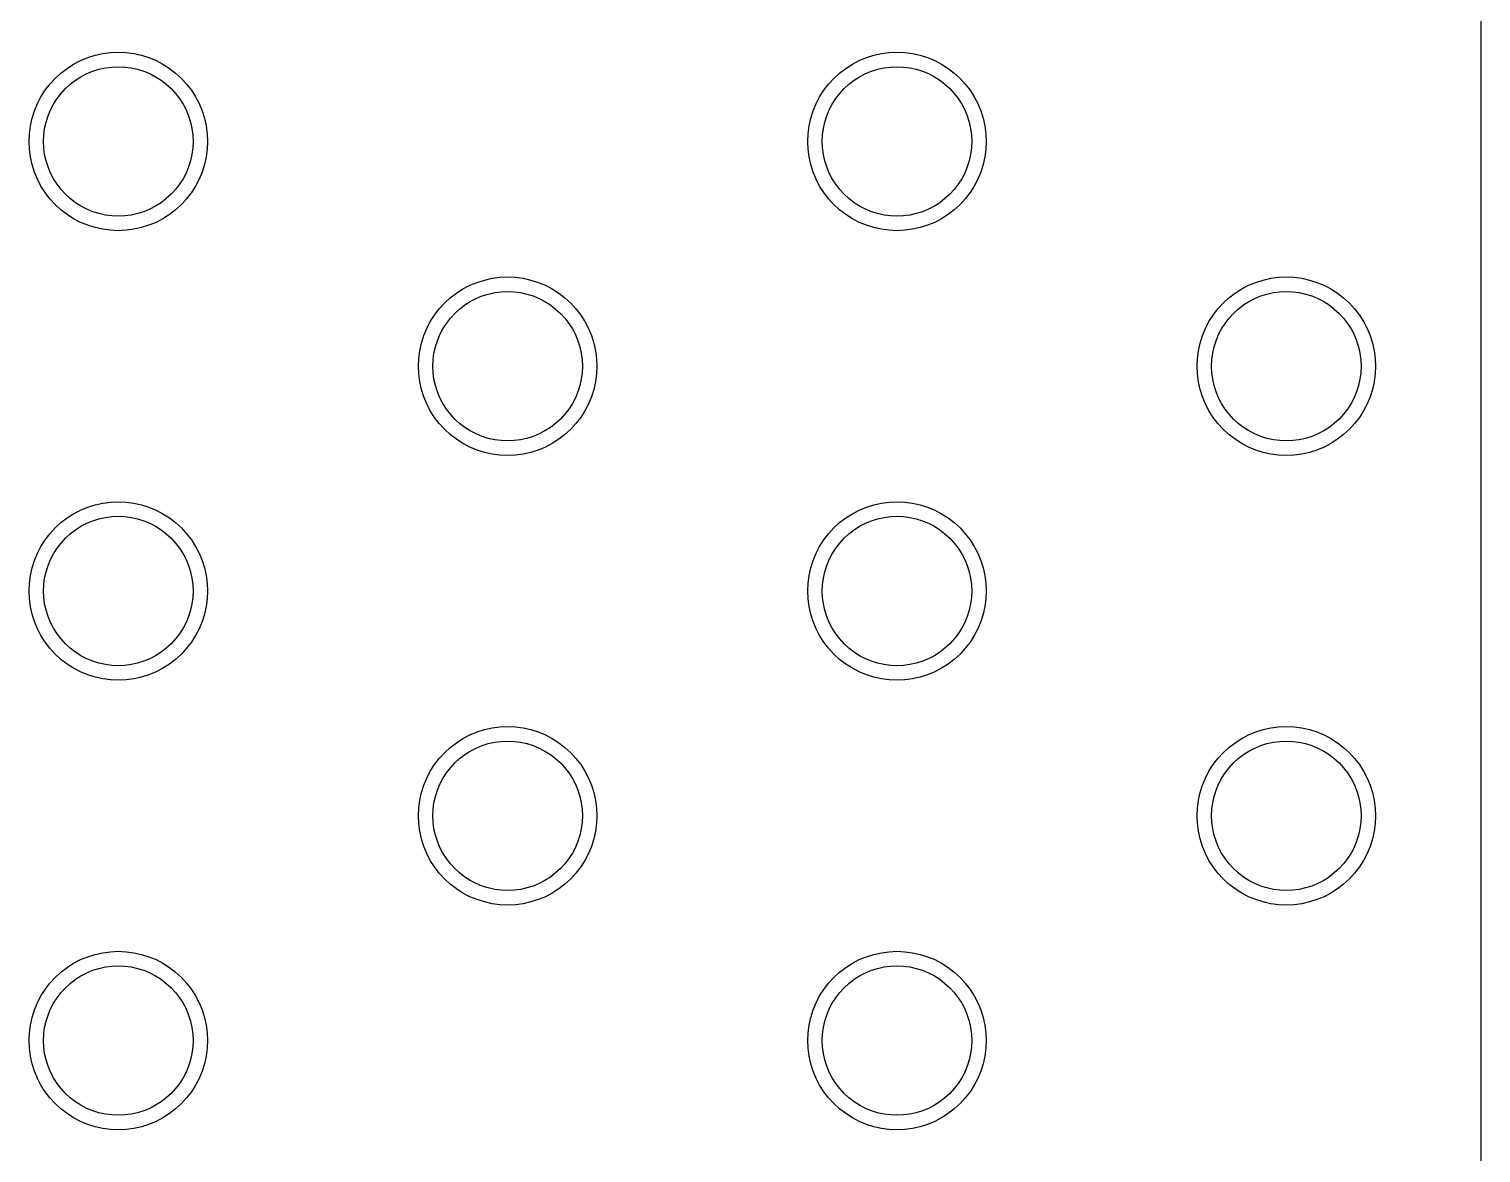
# Model space of a CAD drawing. Header units: millimetres. Extents: x 0 to 2033, y -1000001 to 3212.
# Drawn here: x 295.7 to 424.9, y 2825 to 2925 of the extents above; entities that cross this region are included whole.
import ezdxf

# ---------------------------------------------------------------- set-up
doc = ezdxf.new("R2010")
doc.units = ezdxf.units.MM
doc.layers.add('DRAWING', color=7, linetype='Continuous')

msp = doc.modelspace()

# ---------------------------------------------------------------- linework, layer by layer
at = {"layer": 'DRAWING', "linetype": 'CONTINUOUS', "true_color": 0x222222}
msp.add_line((424.92, 3135), (424.92, 335), dxfattribs=at)
at = {"layer": 'DRAWING', "linetype": 'CONTINUOUS', "true_color": 0xff1a1a}
for points in [[(311.62, 2915), (311.59, 2914.31), (311.5, 2913.62), (311.35, 2912.94), (311.14, 2912.28), (310.88, 2911.64), (310.56, 2911.03), (310.18, 2910.45), (309.76, 2909.9), (309.29, 2909.39), (308.78, 2908.92), (308.23, 2908.5), (307.65, 2908.12), (307.04, 2907.8), (306.4, 2907.54), (305.74, 2907.33), (305.06, 2907.18), (304.37, 2907.09), (303.68, 2907.06), (302.99, 2907.09), (302.3, 2907.18), (301.62, 2907.33), (300.96, 2907.54), (300.32, 2907.8), (299.71, 2908.12), (299.13, 2908.5), (298.58, 2908.92), (298.07, 2909.39), (297.6, 2909.9), (297.18, 2910.45), (296.8, 2911.03), (296.48, 2911.64), (296.22, 2912.28), (296.01, 2912.94), (295.86, 2913.62), (295.77, 2914.31), (295.74, 2915), (295.77, 2915.69), (295.86, 2916.38), (296.01, 2917.06), (296.22, 2917.72), (296.48, 2918.36), (296.8, 2918.97), (297.18, 2919.55), (297.6, 2920.1), (298.07, 2920.61), (298.58, 2921.08), (299.13, 2921.5), (299.71, 2921.88), (300.32, 2922.2), (300.96, 2922.46), (301.62, 2922.67), (302.3, 2922.82), (302.99, 2922.91), (303.68, 2922.94), (304.37, 2922.91), (305.06, 2922.82), (305.74, 2922.67), (306.4, 2922.46), (307.04, 2922.2), (307.65, 2921.88), (308.23, 2921.5), (308.78, 2921.08), (309.29, 2920.61), (309.76, 2920.1), (310.18, 2919.55), (310.56, 2918.97), (310.88, 2918.36), (311.14, 2917.72), (311.35, 2917.06), (311.5, 2916.38), (311.59, 2915.69), (311.62, 2915)], [(380.9, 2915), (380.87, 2914.31), (380.78, 2913.62), (380.63, 2912.94), (380.42, 2912.28), (380.16, 2911.64), (379.84, 2911.03), (379.46, 2910.45), (379.04, 2909.9), (378.57, 2909.39), (378.06, 2908.92), (377.51, 2908.5), (376.93, 2908.12), (376.32, 2907.8), (375.68, 2907.54), (375.02, 2907.33), (374.34, 2907.18), (373.65, 2907.09), (372.96, 2907.06), (372.27, 2907.09), (371.58, 2907.18), (370.9, 2907.33), (370.24, 2907.54), (369.6, 2907.8), (368.99, 2908.12), (368.41, 2908.5), (367.86, 2908.92), (367.35, 2909.39), (366.88, 2909.9), (366.46, 2910.45), (366.08, 2911.03), (365.76, 2911.64), (365.5, 2912.28), (365.29, 2912.94), (365.14, 2913.62), (365.05, 2914.31), (365.02, 2915), (365.05, 2915.69), (365.14, 2916.38), (365.29, 2917.06), (365.5, 2917.72), (365.76, 2918.36), (366.08, 2918.97), (366.46, 2919.55), (366.88, 2920.1), (367.35, 2920.61), (367.86, 2921.08), (368.41, 2921.5), (368.99, 2921.88), (369.6, 2922.2), (370.24, 2922.46), (370.9, 2922.67), (371.58, 2922.82), (372.27, 2922.91), (372.96, 2922.94), (373.65, 2922.91), (374.34, 2922.82), (375.02, 2922.67), (375.68, 2922.46), (376.32, 2922.2), (376.93, 2921.88), (377.51, 2921.5), (378.06, 2921.08), (378.57, 2920.61), (379.04, 2920.1), (379.46, 2919.55), (379.84, 2918.97), (380.16, 2918.36), (380.42, 2917.72), (380.63, 2917.06), (380.78, 2916.38), (380.87, 2915.69), (380.9, 2915)], [(346.26, 2895), (346.23, 2894.31), (346.14, 2893.62), (345.99, 2892.94), (345.78, 2892.28), (345.52, 2891.64), (345.2, 2891.03), (344.82, 2890.45), (344.4, 2889.9), (343.93, 2889.39), (343.42, 2888.92), (342.87, 2888.5), (342.29, 2888.12), (341.68, 2887.8), (341.04, 2887.54), (340.38, 2887.33), (339.7, 2887.18), (339.01, 2887.09), (338.32, 2887.06), (337.63, 2887.09), (336.94, 2887.18), (336.26, 2887.33), (335.6, 2887.54), (334.96, 2887.8), (334.35, 2888.12), (333.77, 2888.5), (333.22, 2888.92), (332.71, 2889.39), (332.24, 2889.9), (331.82, 2890.45), (331.44, 2891.03), (331.12, 2891.64), (330.86, 2892.28), (330.65, 2892.94), (330.5, 2893.62), (330.41, 2894.31), (330.38, 2895), (330.41, 2895.69), (330.5, 2896.38), (330.65, 2897.06), (330.86, 2897.72), (331.12, 2898.36), (331.44, 2898.97), (331.82, 2899.55), (332.24, 2900.1), (332.71, 2900.61), (333.22, 2901.08), (333.77, 2901.5), (334.35, 2901.88), (334.96, 2902.2), (335.6, 2902.46), (336.26, 2902.67), (336.94, 2902.82), (337.63, 2902.91), (338.32, 2902.94), (339.01, 2902.91), (339.7, 2902.82), (340.38, 2902.67), (341.04, 2902.46), (341.68, 2902.2), (342.29, 2901.88), (342.87, 2901.5), (343.42, 2901.08), (343.93, 2900.61), (344.4, 2900.1), (344.82, 2899.55), (345.2, 2898.97), (345.52, 2898.36), (345.78, 2897.72), (345.99, 2897.06), (346.14, 2896.38), (346.23, 2895.69), (346.26, 2895)], [(415.54, 2895), (415.51, 2894.31), (415.42, 2893.62), (415.27, 2892.94), (415.06, 2892.28), (414.8, 2891.64), (414.48, 2891.03), (414.1, 2890.45), (413.68, 2889.9), (413.21, 2889.39), (412.7, 2888.92), (412.15, 2888.5), (411.57, 2888.12), (410.96, 2887.8), (410.32, 2887.54), (409.66, 2887.33), (408.98, 2887.18), (408.29, 2887.09), (407.6, 2887.06), (406.91, 2887.09), (406.22, 2887.18), (405.54, 2887.33), (404.88, 2887.54), (404.24, 2887.8), (403.63, 2888.12), (403.05, 2888.5), (402.5, 2888.92), (401.99, 2889.39), (401.52, 2889.9), (401.1, 2890.45), (400.72, 2891.03), (400.4, 2891.64), (400.14, 2892.28), (399.93, 2892.94), (399.78, 2893.62), (399.69, 2894.31), (399.66, 2895), (399.69, 2895.69), (399.78, 2896.38), (399.93, 2897.06), (400.14, 2897.72), (400.4, 2898.36), (400.72, 2898.97), (401.1, 2899.55), (401.52, 2900.1), (401.99, 2900.61), (402.5, 2901.08), (403.05, 2901.5), (403.63, 2901.88), (404.24, 2902.2), (404.88, 2902.46), (405.54, 2902.67), (406.22, 2902.82), (406.91, 2902.91), (407.6, 2902.94), (408.29, 2902.91), (408.98, 2902.82), (409.66, 2902.67), (410.32, 2902.46), (410.96, 2902.2), (411.57, 2901.88), (412.15, 2901.5), (412.7, 2901.08), (413.21, 2900.61), (413.68, 2900.1), (414.1, 2899.55), (414.48, 2898.97), (414.8, 2898.36), (415.06, 2897.72), (415.27, 2897.06), (415.42, 2896.38), (415.51, 2895.69), (415.54, 2895)], [(311.62, 2875), (311.59, 2874.31), (311.5, 2873.62), (311.35, 2872.94), (311.14, 2872.28), (310.88, 2871.64), (310.56, 2871.03), (310.18, 2870.45), (309.76, 2869.9), (309.29, 2869.39), (308.78, 2868.92), (308.23, 2868.5), (307.65, 2868.12), (307.04, 2867.8), (306.4, 2867.54), (305.74, 2867.33), (305.06, 2867.18), (304.37, 2867.09), (303.68, 2867.06), (302.99, 2867.09), (302.3, 2867.18), (301.62, 2867.33), (300.96, 2867.54), (300.32, 2867.8), (299.71, 2868.12), (299.13, 2868.5), (298.58, 2868.92), (298.07, 2869.39), (297.6, 2869.9), (297.18, 2870.45), (296.8, 2871.03), (296.48, 2871.64), (296.22, 2872.28), (296.01, 2872.94), (295.86, 2873.62), (295.77, 2874.31), (295.74, 2875), (295.77, 2875.69), (295.86, 2876.38), (296.01, 2877.06), (296.22, 2877.72), (296.48, 2878.36), (296.8, 2878.97), (297.18, 2879.55), (297.6, 2880.1), (298.07, 2880.61), (298.58, 2881.08), (299.13, 2881.5), (299.71, 2881.88), (300.32, 2882.2), (300.96, 2882.46), (301.62, 2882.67), (302.3, 2882.82), (302.99, 2882.91), (303.68, 2882.94), (304.37, 2882.91), (305.06, 2882.82), (305.74, 2882.67), (306.4, 2882.46), (307.04, 2882.2), (307.65, 2881.88), (308.23, 2881.5), (308.78, 2881.08), (309.29, 2880.61), (309.76, 2880.1), (310.18, 2879.55), (310.56, 2878.97), (310.88, 2878.36), (311.14, 2877.72), (311.35, 2877.06), (311.5, 2876.38), (311.59, 2875.69), (311.62, 2875)], [(380.9, 2875), (380.87, 2874.31), (380.78, 2873.62), (380.63, 2872.94), (380.42, 2872.28), (380.16, 2871.64), (379.84, 2871.03), (379.46, 2870.45), (379.04, 2869.9), (378.57, 2869.39), (378.06, 2868.92), (377.51, 2868.5), (376.93, 2868.12), (376.32, 2867.8), (375.68, 2867.54), (375.02, 2867.33), (374.34, 2867.18), (373.65, 2867.09), (372.96, 2867.06), (372.27, 2867.09), (371.58, 2867.18), (370.9, 2867.33), (370.24, 2867.54), (369.6, 2867.8), (368.99, 2868.12), (368.41, 2868.5), (367.86, 2868.92), (367.35, 2869.39), (366.88, 2869.9), (366.46, 2870.45), (366.08, 2871.03), (365.76, 2871.64), (365.5, 2872.28), (365.29, 2872.94), (365.14, 2873.62), (365.05, 2874.31), (365.02, 2875), (365.05, 2875.69), (365.14, 2876.38), (365.29, 2877.06), (365.5, 2877.72), (365.76, 2878.36), (366.08, 2878.97), (366.46, 2879.55), (366.88, 2880.1), (367.35, 2880.61), (367.86, 2881.08), (368.41, 2881.5), (368.99, 2881.88), (369.6, 2882.2), (370.24, 2882.46), (370.9, 2882.67), (371.58, 2882.82), (372.27, 2882.91), (372.96, 2882.94), (373.65, 2882.91), (374.34, 2882.82), (375.02, 2882.67), (375.68, 2882.46), (376.32, 2882.2), (376.93, 2881.88), (377.51, 2881.5), (378.06, 2881.08), (378.57, 2880.61), (379.04, 2880.1), (379.46, 2879.55), (379.84, 2878.97), (380.16, 2878.36), (380.42, 2877.72), (380.63, 2877.06), (380.78, 2876.38), (380.87, 2875.69), (380.9, 2875)], [(346.26, 2855), (346.23, 2854.31), (346.14, 2853.62), (345.99, 2852.94), (345.78, 2852.28), (345.52, 2851.64), (345.2, 2851.03), (344.82, 2850.45), (344.4, 2849.9), (343.93, 2849.39), (343.42, 2848.92), (342.87, 2848.5), (342.29, 2848.12), (341.68, 2847.8), (341.04, 2847.54), (340.38, 2847.33), (339.7, 2847.18), (339.01, 2847.09), (338.32, 2847.06), (337.63, 2847.09), (336.94, 2847.18), (336.26, 2847.33), (335.6, 2847.54), (334.96, 2847.8), (334.35, 2848.12), (333.77, 2848.5), (333.22, 2848.92), (332.71, 2849.39), (332.24, 2849.9), (331.82, 2850.45), (331.44, 2851.03), (331.12, 2851.64), (330.86, 2852.28), (330.65, 2852.94), (330.5, 2853.62), (330.41, 2854.31), (330.38, 2855), (330.41, 2855.69), (330.5, 2856.38), (330.65, 2857.06), (330.86, 2857.72), (331.12, 2858.36), (331.44, 2858.97), (331.82, 2859.55), (332.24, 2860.1), (332.71, 2860.61), (333.22, 2861.08), (333.77, 2861.5), (334.35, 2861.88), (334.96, 2862.2), (335.6, 2862.46), (336.26, 2862.67), (336.94, 2862.82), (337.63, 2862.91), (338.32, 2862.94), (339.01, 2862.91), (339.7, 2862.82), (340.38, 2862.67), (341.04, 2862.46), (341.68, 2862.2), (342.29, 2861.88), (342.87, 2861.5), (343.42, 2861.08), (343.93, 2860.61), (344.4, 2860.1), (344.82, 2859.55), (345.2, 2858.97), (345.52, 2858.36), (345.78, 2857.72), (345.99, 2857.06), (346.14, 2856.38), (346.23, 2855.69), (346.26, 2855)], [(415.54, 2855), (415.51, 2854.31), (415.42, 2853.62), (415.27, 2852.94), (415.06, 2852.28), (414.8, 2851.64), (414.48, 2851.03), (414.1, 2850.45), (413.68, 2849.9), (413.21, 2849.39), (412.7, 2848.92), (412.15, 2848.5), (411.57, 2848.12), (410.96, 2847.8), (410.32, 2847.54), (409.66, 2847.33), (408.98, 2847.18), (408.29, 2847.09), (407.6, 2847.06), (406.91, 2847.09), (406.22, 2847.18), (405.54, 2847.33), (404.88, 2847.54), (404.24, 2847.8), (403.63, 2848.12), (403.05, 2848.5), (402.5, 2848.92), (401.99, 2849.39), (401.52, 2849.9), (401.1, 2850.45), (400.72, 2851.03), (400.4, 2851.64), (400.14, 2852.28), (399.93, 2852.94), (399.78, 2853.62), (399.69, 2854.31), (399.66, 2855), (399.69, 2855.69), (399.78, 2856.38), (399.93, 2857.06), (400.14, 2857.72), (400.4, 2858.36), (400.72, 2858.97), (401.1, 2859.55), (401.52, 2860.1), (401.99, 2860.61), (402.5, 2861.08), (403.05, 2861.5), (403.63, 2861.88), (404.24, 2862.2), (404.88, 2862.46), (405.54, 2862.67), (406.22, 2862.82), (406.91, 2862.91), (407.6, 2862.94), (408.29, 2862.91), (408.98, 2862.82), (409.66, 2862.67), (410.32, 2862.46), (410.96, 2862.2), (411.57, 2861.88), (412.15, 2861.5), (412.7, 2861.08), (413.21, 2860.61), (413.68, 2860.1), (414.1, 2859.55), (414.48, 2858.97), (414.8, 2858.36), (415.06, 2857.72), (415.27, 2857.06), (415.42, 2856.38), (415.51, 2855.69), (415.54, 2855)], [(311.62, 2835), (311.59, 2834.31), (311.5, 2833.62), (311.35, 2832.94), (311.14, 2832.28), (310.88, 2831.64), (310.56, 2831.03), (310.18, 2830.45), (309.76, 2829.9), (309.29, 2829.39), (308.78, 2828.92), (308.23, 2828.5), (307.65, 2828.12), (307.04, 2827.8), (306.4, 2827.54), (305.74, 2827.33), (305.06, 2827.18), (304.37, 2827.09), (303.68, 2827.06), (302.99, 2827.09), (302.3, 2827.18), (301.62, 2827.33), (300.96, 2827.54), (300.32, 2827.8), (299.71, 2828.12), (299.13, 2828.5), (298.58, 2828.92), (298.07, 2829.39), (297.6, 2829.9), (297.18, 2830.45), (296.8, 2831.03), (296.48, 2831.64), (296.22, 2832.28), (296.01, 2832.94), (295.86, 2833.62), (295.77, 2834.31), (295.74, 2835), (295.77, 2835.69), (295.86, 2836.38), (296.01, 2837.06), (296.22, 2837.72), (296.48, 2838.36), (296.8, 2838.97), (297.18, 2839.55), (297.6, 2840.1), (298.07, 2840.61), (298.58, 2841.08), (299.13, 2841.5), (299.71, 2841.88), (300.32, 2842.2), (300.96, 2842.46), (301.62, 2842.67), (302.3, 2842.82), (302.99, 2842.91), (303.68, 2842.94), (304.37, 2842.91), (305.06, 2842.82), (305.74, 2842.67), (306.4, 2842.46), (307.04, 2842.2), (307.65, 2841.88), (308.23, 2841.5), (308.78, 2841.08), (309.29, 2840.61), (309.76, 2840.1), (310.18, 2839.55), (310.56, 2838.97), (310.88, 2838.36), (311.14, 2837.72), (311.35, 2837.06), (311.5, 2836.38), (311.59, 2835.69), (311.62, 2835)], [(380.9, 2835), (380.87, 2834.31), (380.78, 2833.62), (380.63, 2832.94), (380.42, 2832.28), (380.16, 2831.64), (379.84, 2831.03), (379.46, 2830.45), (379.04, 2829.9), (378.57, 2829.39), (378.06, 2828.92), (377.51, 2828.5), (376.93, 2828.12), (376.32, 2827.8), (375.68, 2827.54), (375.02, 2827.33), (374.34, 2827.18), (373.65, 2827.09), (372.96, 2827.06), (372.27, 2827.09), (371.58, 2827.18), (370.9, 2827.33), (370.24, 2827.54), (369.6, 2827.8), (368.99, 2828.12), (368.41, 2828.5), (367.86, 2828.92), (367.35, 2829.39), (366.88, 2829.9), (366.46, 2830.45), (366.08, 2831.03), (365.76, 2831.64), (365.5, 2832.28), (365.29, 2832.94), (365.14, 2833.62), (365.05, 2834.31), (365.02, 2835), (365.05, 2835.69), (365.14, 2836.38), (365.29, 2837.06), (365.5, 2837.72), (365.76, 2838.36), (366.08, 2838.97), (366.46, 2839.55), (366.88, 2840.1), (367.35, 2840.61), (367.86, 2841.08), (368.41, 2841.5), (368.99, 2841.88), (369.6, 2842.2), (370.24, 2842.46), (370.9, 2842.67), (371.58, 2842.82), (372.27, 2842.91), (372.96, 2842.94), (373.65, 2842.91), (374.34, 2842.82), (375.02, 2842.67), (375.68, 2842.46), (376.32, 2842.2), (376.93, 2841.88), (377.51, 2841.5), (378.06, 2841.08), (378.57, 2840.61), (379.04, 2840.1), (379.46, 2839.55), (379.84, 2838.97), (380.16, 2838.36), (380.42, 2837.72), (380.63, 2837.06), (380.78, 2836.38), (380.87, 2835.69), (380.9, 2835)]]:
    msp.add_lwpolyline(points, close=True, dxfattribs=at)
at = {"layer": 'DRAWING', "linetype": 'CONTINUOUS', "true_color": 0x111111}
for points in [[(310.33, 2915), (310.3, 2914.42), (310.23, 2913.85), (310.1, 2913.28), (309.93, 2912.73), (309.71, 2912.19), (309.44, 2911.68), (309.13, 2911.19), (308.77, 2910.73), (308.38, 2910.3), (307.95, 2909.91), (307.49, 2909.55), (307, 2909.24), (306.49, 2908.97), (305.95, 2908.75), (305.4, 2908.58), (304.83, 2908.45), (304.26, 2908.38), (303.68, 2908.35), (303.1, 2908.38), (302.53, 2908.45), (301.96, 2908.58), (301.41, 2908.75), (300.87, 2908.97), (300.36, 2909.24), (299.87, 2909.55), (299.41, 2909.91), (298.98, 2910.3), (298.59, 2910.73), (298.23, 2911.19), (297.92, 2911.68), (297.65, 2912.19), (297.43, 2912.73), (297.26, 2913.28), (297.13, 2913.85), (297.06, 2914.42), (297.03, 2915), (297.06, 2915.58), (297.13, 2916.15), (297.26, 2916.72), (297.43, 2917.27), (297.65, 2917.81), (297.92, 2918.32), (298.23, 2918.81), (298.59, 2919.27), (298.98, 2919.7), (299.41, 2920.09), (299.87, 2920.45), (300.36, 2920.76), (300.87, 2921.03), (301.41, 2921.25), (301.96, 2921.42), (302.53, 2921.55), (303.1, 2921.62), (303.68, 2921.65), (304.26, 2921.62), (304.83, 2921.55), (305.4, 2921.42), (305.95, 2921.25), (306.49, 2921.03), (307, 2920.76), (307.49, 2920.45), (307.95, 2920.09), (308.38, 2919.7), (308.77, 2919.27), (309.13, 2918.81), (309.44, 2918.32), (309.71, 2917.81), (309.93, 2917.27), (310.1, 2916.72), (310.23, 2916.15), (310.3, 2915.58), (310.33, 2915)], [(379.61, 2915), (379.58, 2914.42), (379.51, 2913.85), (379.38, 2913.28), (379.21, 2912.73), (378.99, 2912.19), (378.72, 2911.68), (378.41, 2911.19), (378.05, 2910.73), (377.66, 2910.3), (377.23, 2909.91), (376.77, 2909.55), (376.29, 2909.24), (375.77, 2908.97), (375.23, 2908.75), (374.68, 2908.58), (374.11, 2908.45), (373.54, 2908.38), (372.96, 2908.35), (372.38, 2908.38), (371.81, 2908.45), (371.24, 2908.58), (370.69, 2908.75), (370.15, 2908.97), (369.64, 2909.24), (369.15, 2909.55), (368.69, 2909.91), (368.26, 2910.3), (367.87, 2910.73), (367.51, 2911.19), (367.2, 2911.68), (366.93, 2912.19), (366.71, 2912.73), (366.54, 2913.28), (366.41, 2913.85), (366.34, 2914.42), (366.31, 2915), (366.34, 2915.58), (366.41, 2916.15), (366.54, 2916.72), (366.71, 2917.27), (366.93, 2917.81), (367.2, 2918.32), (367.51, 2918.81), (367.87, 2919.27), (368.26, 2919.7), (368.69, 2920.09), (369.15, 2920.45), (369.64, 2920.76), (370.15, 2921.03), (370.69, 2921.25), (371.24, 2921.42), (371.81, 2921.55), (372.38, 2921.62), (372.96, 2921.65), (373.54, 2921.62), (374.11, 2921.55), (374.68, 2921.42), (375.23, 2921.25), (375.77, 2921.03), (376.29, 2920.76), (376.77, 2920.45), (377.23, 2920.09), (377.66, 2919.7), (378.05, 2919.27), (378.41, 2918.81), (378.72, 2918.32), (378.99, 2917.81), (379.21, 2917.27), (379.38, 2916.72), (379.51, 2916.15), (379.58, 2915.58), (379.61, 2915)], [(344.97, 2895), (344.94, 2894.42), (344.87, 2893.85), (344.74, 2893.28), (344.57, 2892.73), (344.35, 2892.19), (344.08, 2891.68), (343.77, 2891.19), (343.41, 2890.73), (343.02, 2890.3), (342.59, 2889.91), (342.13, 2889.55), (341.64, 2889.24), (341.13, 2888.97), (340.59, 2888.75), (340.04, 2888.58), (339.47, 2888.45), (338.9, 2888.38), (338.32, 2888.35), (337.74, 2888.38), (337.17, 2888.45), (336.6, 2888.58), (336.05, 2888.75), (335.51, 2888.97), (335, 2889.24), (334.51, 2889.55), (334.05, 2889.91), (333.62, 2890.3), (333.23, 2890.73), (332.87, 2891.19), (332.56, 2891.68), (332.29, 2892.19), (332.07, 2892.73), (331.9, 2893.28), (331.77, 2893.85), (331.7, 2894.42), (331.67, 2895), (331.7, 2895.58), (331.77, 2896.15), (331.9, 2896.72), (332.07, 2897.27), (332.29, 2897.81), (332.56, 2898.32), (332.87, 2898.81), (333.23, 2899.27), (333.62, 2899.7), (334.05, 2900.09), (334.51, 2900.45), (335, 2900.76), (335.51, 2901.03), (336.05, 2901.25), (336.6, 2901.42), (337.17, 2901.55), (337.74, 2901.62), (338.32, 2901.65), (338.9, 2901.62), (339.47, 2901.55), (340.04, 2901.42), (340.59, 2901.25), (341.13, 2901.03), (341.64, 2900.76), (342.13, 2900.45), (342.59, 2900.09), (343.02, 2899.7), (343.41, 2899.27), (343.77, 2898.81), (344.08, 2898.32), (344.35, 2897.81), (344.57, 2897.27), (344.74, 2896.72), (344.87, 2896.15), (344.94, 2895.58), (344.97, 2895)], [(414.25, 2895), (414.22, 2894.42), (414.15, 2893.85), (414.02, 2893.28), (413.85, 2892.73), (413.63, 2892.19), (413.36, 2891.68), (413.05, 2891.19), (412.69, 2890.73), (412.3, 2890.3), (411.87, 2889.91), (411.41, 2889.55), (410.93, 2889.24), (410.41, 2888.97), (409.87, 2888.75), (409.32, 2888.58), (408.75, 2888.45), (408.18, 2888.38), (407.6, 2888.35), (407.02, 2888.38), (406.45, 2888.45), (405.88, 2888.58), (405.33, 2888.75), (404.79, 2888.97), (404.28, 2889.24), (403.79, 2889.55), (403.33, 2889.91), (402.9, 2890.3), (402.51, 2890.73), (402.15, 2891.19), (401.84, 2891.68), (401.57, 2892.19), (401.35, 2892.73), (401.18, 2893.28), (401.05, 2893.85), (400.98, 2894.42), (400.95, 2895), (400.98, 2895.58), (401.05, 2896.15), (401.18, 2896.72), (401.35, 2897.27), (401.57, 2897.81), (401.84, 2898.32), (402.15, 2898.81), (402.51, 2899.27), (402.9, 2899.7), (403.33, 2900.09), (403.79, 2900.45), (404.28, 2900.76), (404.79, 2901.03), (405.33, 2901.25), (405.88, 2901.42), (406.45, 2901.55), (407.02, 2901.62), (407.6, 2901.65), (408.18, 2901.62), (408.75, 2901.55), (409.32, 2901.42), (409.87, 2901.25), (410.41, 2901.03), (410.93, 2900.76), (411.41, 2900.45), (411.87, 2900.09), (412.3, 2899.7), (412.69, 2899.27), (413.05, 2898.81), (413.36, 2898.32), (413.63, 2897.81), (413.85, 2897.27), (414.02, 2896.72), (414.15, 2896.15), (414.22, 2895.58), (414.25, 2895)], [(310.33, 2875), (310.3, 2874.42), (310.23, 2873.85), (310.1, 2873.28), (309.93, 2872.73), (309.71, 2872.19), (309.44, 2871.68), (309.13, 2871.19), (308.77, 2870.73), (308.38, 2870.3), (307.95, 2869.91), (307.49, 2869.55), (307, 2869.24), (306.49, 2868.97), (305.95, 2868.75), (305.4, 2868.58), (304.83, 2868.45), (304.26, 2868.38), (303.68, 2868.35), (303.1, 2868.38), (302.53, 2868.45), (301.96, 2868.58), (301.41, 2868.75), (300.87, 2868.97), (300.36, 2869.24), (299.87, 2869.55), (299.41, 2869.91), (298.98, 2870.3), (298.59, 2870.73), (298.23, 2871.19), (297.92, 2871.68), (297.65, 2872.19), (297.43, 2872.73), (297.26, 2873.28), (297.13, 2873.85), (297.06, 2874.42), (297.03, 2875), (297.06, 2875.58), (297.13, 2876.15), (297.26, 2876.72), (297.43, 2877.27), (297.65, 2877.81), (297.92, 2878.32), (298.23, 2878.81), (298.59, 2879.27), (298.98, 2879.7), (299.41, 2880.09), (299.87, 2880.45), (300.36, 2880.76), (300.87, 2881.03), (301.41, 2881.25), (301.96, 2881.42), (302.53, 2881.55), (303.1, 2881.62), (303.68, 2881.65), (304.26, 2881.62), (304.83, 2881.55), (305.4, 2881.42), (305.95, 2881.25), (306.49, 2881.03), (307, 2880.76), (307.49, 2880.45), (307.95, 2880.09), (308.38, 2879.7), (308.77, 2879.27), (309.13, 2878.81), (309.44, 2878.32), (309.71, 2877.81), (309.93, 2877.27), (310.1, 2876.72), (310.23, 2876.15), (310.3, 2875.58), (310.33, 2875)], [(379.61, 2875), (379.58, 2874.42), (379.51, 2873.85), (379.38, 2873.28), (379.21, 2872.73), (378.99, 2872.19), (378.72, 2871.68), (378.41, 2871.19), (378.05, 2870.73), (377.66, 2870.3), (377.23, 2869.91), (376.77, 2869.55), (376.29, 2869.24), (375.77, 2868.97), (375.23, 2868.75), (374.68, 2868.58), (374.11, 2868.45), (373.54, 2868.38), (372.96, 2868.35), (372.38, 2868.38), (371.81, 2868.45), (371.24, 2868.58), (370.69, 2868.75), (370.15, 2868.97), (369.64, 2869.24), (369.15, 2869.55), (368.69, 2869.91), (368.26, 2870.3), (367.87, 2870.73), (367.51, 2871.19), (367.2, 2871.68), (366.93, 2872.19), (366.71, 2872.73), (366.54, 2873.28), (366.41, 2873.85), (366.34, 2874.42), (366.31, 2875), (366.34, 2875.58), (366.41, 2876.15), (366.54, 2876.72), (366.71, 2877.27), (366.93, 2877.81), (367.2, 2878.32), (367.51, 2878.81), (367.87, 2879.27), (368.26, 2879.7), (368.69, 2880.09), (369.15, 2880.45), (369.64, 2880.76), (370.15, 2881.03), (370.69, 2881.25), (371.24, 2881.42), (371.81, 2881.55), (372.38, 2881.62), (372.96, 2881.65), (373.54, 2881.62), (374.11, 2881.55), (374.68, 2881.42), (375.23, 2881.25), (375.77, 2881.03), (376.29, 2880.76), (376.77, 2880.45), (377.23, 2880.09), (377.66, 2879.7), (378.05, 2879.27), (378.41, 2878.81), (378.72, 2878.32), (378.99, 2877.81), (379.21, 2877.27), (379.38, 2876.72), (379.51, 2876.15), (379.58, 2875.58), (379.61, 2875)], [(344.97, 2855), (344.94, 2854.42), (344.87, 2853.85), (344.74, 2853.28), (344.57, 2852.73), (344.35, 2852.19), (344.08, 2851.68), (343.77, 2851.19), (343.41, 2850.73), (343.02, 2850.3), (342.59, 2849.91), (342.13, 2849.55), (341.64, 2849.24), (341.13, 2848.97), (340.59, 2848.75), (340.04, 2848.58), (339.47, 2848.45), (338.9, 2848.38), (338.32, 2848.35), (337.74, 2848.38), (337.17, 2848.45), (336.6, 2848.58), (336.05, 2848.75), (335.51, 2848.97), (335, 2849.24), (334.51, 2849.55), (334.05, 2849.91), (333.62, 2850.3), (333.23, 2850.73), (332.87, 2851.19), (332.56, 2851.68), (332.29, 2852.19), (332.07, 2852.73), (331.9, 2853.28), (331.77, 2853.85), (331.7, 2854.42), (331.67, 2855), (331.7, 2855.58), (331.77, 2856.15), (331.9, 2856.72), (332.07, 2857.27), (332.29, 2857.81), (332.56, 2858.32), (332.87, 2858.81), (333.23, 2859.27), (333.62, 2859.7), (334.05, 2860.09), (334.51, 2860.45), (335, 2860.76), (335.51, 2861.03), (336.05, 2861.25), (336.6, 2861.42), (337.17, 2861.55), (337.74, 2861.62), (338.32, 2861.65), (338.9, 2861.62), (339.47, 2861.55), (340.04, 2861.42), (340.59, 2861.25), (341.13, 2861.03), (341.64, 2860.76), (342.13, 2860.45), (342.59, 2860.09), (343.02, 2859.7), (343.41, 2859.27), (343.77, 2858.81), (344.08, 2858.32), (344.35, 2857.81), (344.57, 2857.27), (344.74, 2856.72), (344.87, 2856.15), (344.94, 2855.58), (344.97, 2855)], [(414.25, 2855), (414.22, 2854.42), (414.15, 2853.85), (414.02, 2853.28), (413.85, 2852.73), (413.63, 2852.19), (413.36, 2851.68), (413.05, 2851.19), (412.69, 2850.73), (412.3, 2850.3), (411.87, 2849.91), (411.41, 2849.55), (410.93, 2849.24), (410.41, 2848.97), (409.87, 2848.75), (409.32, 2848.58), (408.75, 2848.45), (408.18, 2848.38), (407.6, 2848.35), (407.02, 2848.38), (406.45, 2848.45), (405.88, 2848.58), (405.33, 2848.75), (404.79, 2848.97), (404.28, 2849.24), (403.79, 2849.55), (403.33, 2849.91), (402.9, 2850.3), (402.51, 2850.73), (402.15, 2851.19), (401.84, 2851.68), (401.57, 2852.19), (401.35, 2852.73), (401.18, 2853.28), (401.05, 2853.85), (400.98, 2854.42), (400.95, 2855), (400.98, 2855.58), (401.05, 2856.15), (401.18, 2856.72), (401.35, 2857.27), (401.57, 2857.81), (401.84, 2858.32), (402.15, 2858.81), (402.51, 2859.27), (402.9, 2859.7), (403.33, 2860.09), (403.79, 2860.45), (404.28, 2860.76), (404.79, 2861.03), (405.33, 2861.25), (405.88, 2861.42), (406.45, 2861.55), (407.02, 2861.62), (407.6, 2861.65), (408.18, 2861.62), (408.75, 2861.55), (409.32, 2861.42), (409.87, 2861.25), (410.41, 2861.03), (410.93, 2860.76), (411.41, 2860.45), (411.87, 2860.09), (412.3, 2859.7), (412.69, 2859.27), (413.05, 2858.81), (413.36, 2858.32), (413.63, 2857.81), (413.85, 2857.27), (414.02, 2856.72), (414.15, 2856.15), (414.22, 2855.58), (414.25, 2855)], [(310.33, 2835), (310.3, 2834.42), (310.23, 2833.85), (310.1, 2833.28), (309.93, 2832.73), (309.71, 2832.19), (309.44, 2831.68), (309.13, 2831.19), (308.77, 2830.73), (308.38, 2830.3), (307.95, 2829.91), (307.49, 2829.55), (307, 2829.24), (306.49, 2828.97), (305.95, 2828.75), (305.4, 2828.58), (304.83, 2828.45), (304.26, 2828.38), (303.68, 2828.35), (303.1, 2828.38), (302.53, 2828.45), (301.96, 2828.58), (301.41, 2828.75), (300.87, 2828.97), (300.36, 2829.24), (299.87, 2829.55), (299.41, 2829.91), (298.98, 2830.3), (298.59, 2830.73), (298.23, 2831.19), (297.92, 2831.68), (297.65, 2832.19), (297.43, 2832.73), (297.26, 2833.28), (297.13, 2833.85), (297.06, 2834.42), (297.03, 2835), (297.06, 2835.58), (297.13, 2836.15), (297.26, 2836.72), (297.43, 2837.27), (297.65, 2837.81), (297.92, 2838.32), (298.23, 2838.81), (298.59, 2839.27), (298.98, 2839.7), (299.41, 2840.09), (299.87, 2840.45), (300.36, 2840.76), (300.87, 2841.03), (301.41, 2841.25), (301.96, 2841.42), (302.53, 2841.55), (303.1, 2841.62), (303.68, 2841.65), (304.26, 2841.62), (304.83, 2841.55), (305.4, 2841.42), (305.95, 2841.25), (306.49, 2841.03), (307, 2840.76), (307.49, 2840.45), (307.95, 2840.09), (308.38, 2839.7), (308.77, 2839.27), (309.13, 2838.81), (309.44, 2838.32), (309.71, 2837.81), (309.93, 2837.27), (310.1, 2836.72), (310.23, 2836.15), (310.3, 2835.58), (310.33, 2835)], [(379.61, 2835), (379.58, 2834.42), (379.51, 2833.85), (379.38, 2833.28), (379.21, 2832.73), (378.99, 2832.19), (378.72, 2831.68), (378.41, 2831.19), (378.05, 2830.73), (377.66, 2830.3), (377.23, 2829.91), (376.77, 2829.55), (376.29, 2829.24), (375.77, 2828.97), (375.23, 2828.75), (374.68, 2828.58), (374.11, 2828.45), (373.54, 2828.38), (372.96, 2828.35), (372.38, 2828.38), (371.81, 2828.45), (371.24, 2828.58), (370.69, 2828.75), (370.15, 2828.97), (369.64, 2829.24), (369.15, 2829.55), (368.69, 2829.91), (368.26, 2830.3), (367.87, 2830.73), (367.51, 2831.19), (367.2, 2831.68), (366.93, 2832.19), (366.71, 2832.73), (366.54, 2833.28), (366.41, 2833.85), (366.34, 2834.42), (366.31, 2835), (366.34, 2835.58), (366.41, 2836.15), (366.54, 2836.72), (366.71, 2837.27), (366.93, 2837.81), (367.2, 2838.32), (367.51, 2838.81), (367.87, 2839.27), (368.26, 2839.7), (368.69, 2840.09), (369.15, 2840.45), (369.64, 2840.76), (370.15, 2841.03), (370.69, 2841.25), (371.24, 2841.42), (371.81, 2841.55), (372.38, 2841.62), (372.96, 2841.65), (373.54, 2841.62), (374.11, 2841.55), (374.68, 2841.42), (375.23, 2841.25), (375.77, 2841.03), (376.29, 2840.76), (376.77, 2840.45), (377.23, 2840.09), (377.66, 2839.7), (378.05, 2839.27), (378.41, 2838.81), (378.72, 2838.32), (378.99, 2837.81), (379.21, 2837.27), (379.38, 2836.72), (379.51, 2836.15), (379.58, 2835.58), (379.61, 2835)]]:
    msp.add_lwpolyline(points, close=True, dxfattribs=at)

doc.saveas('drawing.dxf')
